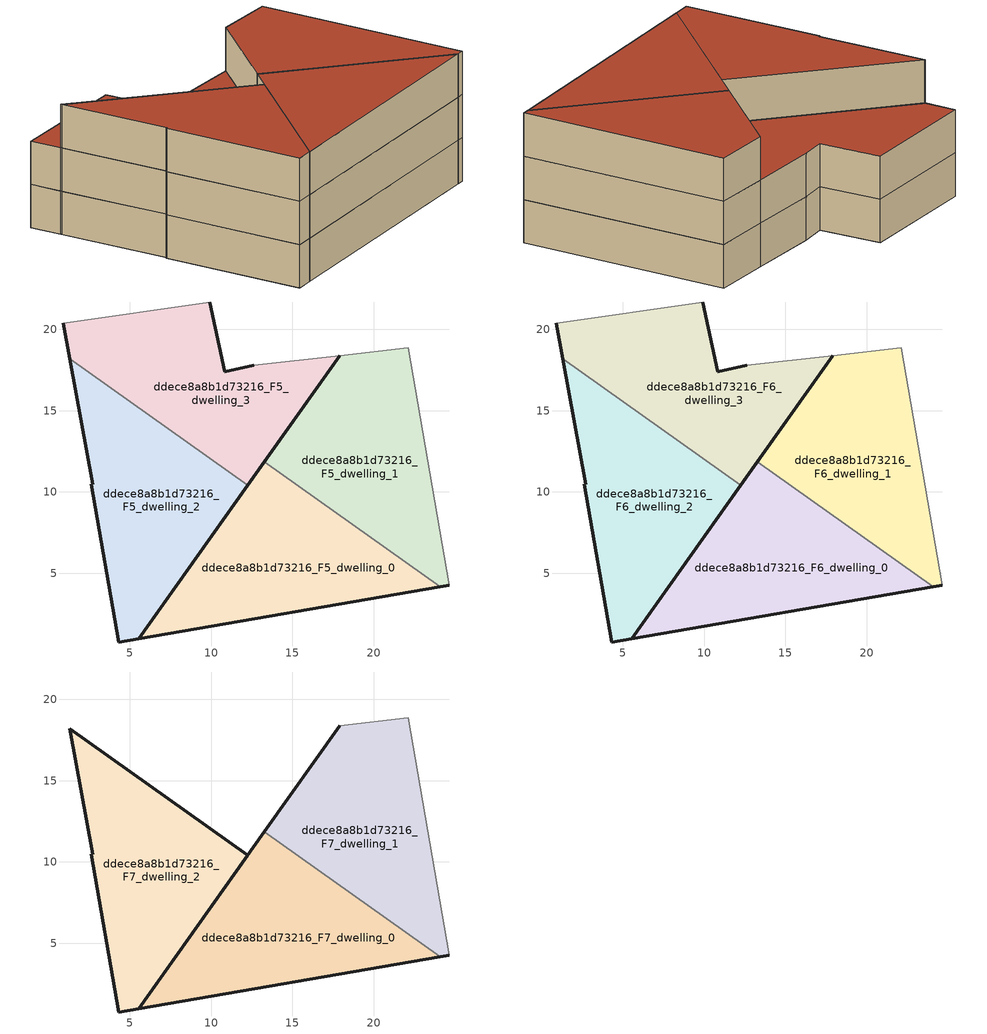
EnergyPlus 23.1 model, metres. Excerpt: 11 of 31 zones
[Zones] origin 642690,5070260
ddece8a8b1d73216_F5_dwelling_0
 floor to ddece8a8b1d73216_F4_dwelling_0 (EU_floor_Construction): 24.11,4.18 13.28,11.87 5.55,0.99 z15
 wall outside (EU_wall_Construction): 24.11,4.18 5.56,0.99 13.28,11.87 z15:18
 wall to ddece8a8b1d73216_F5_dwelling_1 (EU_wall_Construction): 13.28,11.87 24.11,4.18 z15:18
ddece8a8b1d73216_F5_dwelling_1
 floor to ddece8a8b1d73216_F4_dwelling_1 (EU_floor_Construction): 24.63,4.27 22.14,18.88 17.91,18.39 13.28,11.87 24.11,4.18 z15
 wall outside (EU_wall_Construction): 13.28,11.87 17.91,18.39 / 24.63,4.27 24.11,4.18 z15:18
 wall adiabatic (EU_wall_Construction): 17.91,18.39 22.14,18.88 24.63,4.27 z15:18
ddece8a8b1d73216_F5_dwelling_2
 floor to ddece8a8b1d73216_F4_dwelling_2 (EU_floor_Construction): 5.55,0.99 12.26,10.42 1.32,18.19 2.72,10.48 2.62,10.48 4.32,0.77 z15
 wall outside (EU_wall_Construction): 12.26,10.42 5.56,0.99 4.32,0.77 2.62,10.48 2.72,10.48 1.32,18.19 z15:18
 wall to ddece8a8b1d73216_F5_dwelling_3 (EU_wall_Construction): 1.32,18.19 12.26,10.43 z15:18
ddece8a8b1d73216_F5_dwelling_3
 floor to ddece8a8b1d73216_F4_dwelling_3 (EU_floor_Construction): 12.26,10.42 17.91,18.39 12.63,17.78 10.83,17.38 9.93,21.68 0.92,20.39 1.32,18.19 z15
 wall outside (EU_wall_Construction): 1.32,18.19 0.92,20.39 / 9.93,21.68 10.83,17.38 12.63,17.78 / 17.91,18.39 12.26,10.42 z15:18
 wall adiabatic (EU_wall_Construction): 0.92,20.39 9.93,21.68 / 12.63,17.78 17.91,18.39 z15:18
ddece8a8b1d73216_F6_dwelling_0
 floor to ddece8a8b1d73216_F5_dwelling_0 (EU_floor_Construction): 24.11,4.18 13.28,11.87 5.55,0.99 z18
 wall outside (EU_wall_Construction): 24.11,4.18 5.56,0.99 13.28,11.87 z18:21
 wall to ddece8a8b1d73216_F6_dwelling_1 (EU_wall_Construction): 13.28,11.87 24.11,4.18 z18:21
ddece8a8b1d73216_F6_dwelling_1
 floor to ddece8a8b1d73216_F5_dwelling_1 (EU_floor_Construction): 24.63,4.27 22.14,18.88 17.91,18.39 13.28,11.87 24.11,4.18 z18
 wall outside (EU_wall_Construction): 13.28,11.87 17.91,18.39 / 24.63,4.27 24.11,4.18 z18:21
 wall adiabatic (EU_wall_Construction): 17.91,18.39 22.14,18.88 24.63,4.27 z18:21
ddece8a8b1d73216_F6_dwelling_2
 floor to ddece8a8b1d73216_F5_dwelling_2 (EU_floor_Construction): 5.55,0.99 12.26,10.42 1.32,18.19 2.72,10.48 2.62,10.48 4.32,0.77 z18
 wall outside (EU_wall_Construction): 12.26,10.42 5.56,0.99 4.32,0.77 2.62,10.48 2.72,10.48 1.32,18.19 z18:21
 wall to ddece8a8b1d73216_F6_dwelling_3 (EU_wall_Construction): 1.32,18.19 12.26,10.43 z18:21
ddece8a8b1d73216_F6_dwelling_3
 floor to ddece8a8b1d73216_F5_dwelling_3 (EU_floor_Construction): 12.26,10.42 17.91,18.39 12.63,17.78 10.83,17.38 9.93,21.68 0.92,20.39 1.32,18.19 z18
 wall outside (EU_wall_Construction): 1.32,18.19 0.92,20.39 / 9.93,21.68 10.83,17.38 12.63,17.78 / 17.91,18.39 12.26,10.42 z18:21
 wall adiabatic (EU_wall_Construction): 0.92,20.39 9.93,21.68 / 12.63,17.78 17.91,18.39 z18:21
 roof outside (EU_roof_Construction): 17.91,18.39 12.26,10.42 1.32,18.19 0.92,20.39 9.93,21.68 10.83,17.38 12.63,17.78 z21
ddece8a8b1d73216_F7_dwelling_0
 floor to ddece8a8b1d73216_F6_dwelling_0 (EU_floor_Construction): 24.11,4.18 13.28,11.87 5.55,0.99 z21
 wall outside (EU_wall_Construction): 24.11,4.18 5.56,0.99 13.28,11.87 z21:24
 wall to ddece8a8b1d73216_F7_dwelling_1 (EU_wall_Construction): 13.28,11.87 24.11,4.18 z21:24
 roof outside (EU_roof_Construction): 24.11,4.18 5.56,0.99 13.28,11.87 z24
ddece8a8b1d73216_F7_dwelling_1
 floor to ddece8a8b1d73216_F6_dwelling_1 (EU_floor_Construction): 24.63,4.27 22.14,18.88 17.91,18.39 13.28,11.87 24.11,4.18 z21
 wall outside (EU_wall_Construction): 13.28,11.87 17.91,18.39 / 24.63,4.27 24.11,4.18 z21:24
 wall adiabatic (EU_wall_Construction): 17.91,18.39 22.14,18.88 24.63,4.27 z21:24
 roof outside (EU_roof_Construction): 22.14,18.88 24.63,4.27 24.11,4.18 13.28,11.87 17.91,18.39 z24
ddece8a8b1d73216_F7_dwelling_2
 floor to ddece8a8b1d73216_F6_dwelling_2 (EU_floor_Construction): 5.55,0.99 12.26,10.42 1.32,18.19 2.72,10.48 2.62,10.48 4.32,0.77 z21
 wall outside (EU_wall_Construction): 2.62,10.48 2.72,10.48 1.32,18.19 12.26,10.42 5.56,0.99 4.32,0.77 2.62,10.48 z21:24
 roof outside (EU_roof_Construction): 12.26,10.42 5.56,0.99 4.32,0.77 2.62,10.48 2.72,10.48 1.32,18.19 z24
[Building]
EU S2 Campaign: North Axis=0; Terrain=City; Solar Distribution=FullExterior
[Site:Location]
Lyon-Bron: Latitude=45.75; Longitude=5; Time Zone=1; Elevation=198
[SizingPeriod:WeatherFileDays]
AnnualSizingPeriod: Begin Month=1; Begin Day of Month=1; End Month=12; End Day of Month=31; Day of Week for Start Day=Monday; Use Weather File Daylight Saving Period=No; Use Weather File Rain and Snow Indicators=No
[MATERIAL]
EU_InternalMass_Material: Roughness=MediumRough; Thickness=0.1; Conductivity=1; Density=1800; Specific Heat=900; Thermal Absorptance=0.9; Solar Absorptance=0.7; Visible Absorptance=0.7
[MATERIAL:NOMASS] Roughness=MediumRough; Thermal Absorptance=0.9; Solar Absorptance=0.7; Visible Absorptance=0.7
Name | Thermal Resistance
EU_wall_NoMass | 2.13739
EU_roof_NoMass | 2.58516
EU_floor_NoMass | 2.09377
[CONSTRUCTION]
EU_wall_Construction: EU_wall_NoMass
EU_roof_Construction: EU_roof_NoMass
EU_floor_Construction: EU_floor_NoMass
EU_InternalMass_Construction: EU_InternalMass_Material
[ZONE] Type=1; Multiplier=1; Ceiling Height=autocalculate; Floor Area=autocalculate; Part of Total Floor Area=Yes
Name | Volume
ddece8a8b1d73216_F5_dwelling_0; ddece8a8b1d73216_F6_dwelling_0; ddece8a8b1d73216_F7_dwelling_0 | 265.81
ddece8a8b1d73216_F5_dwelling_1; ddece8a8b1d73216_F6_dwelling_1; ddece8a8b1d73216_F7_dwelling_1 | 265.811
ddece8a8b1d73216_F5_dwelling_2; ddece8a8b1d73216_F6_dwelling_2; ddece8a8b1d73216_F7_dwelling_2 | 265.793
ddece8a8b1d73216_F5_dwelling_3; ddece8a8b1d73216_F6_dwelling_3 | 265.814
[INTERNALMASS] Construction=EU_InternalMass_Construction
Name | Zone or ZoneList | Surface Area
ddece8a8b1d73216_F5_dwelling_0_EU_InternalMass | ddece8a8b1d73216_F5_dwelling_0 | 88.603
ddece8a8b1d73216_F5_dwelling_1_EU_InternalMass | ddece8a8b1d73216_F5_dwelling_1 | 88.6034
ddece8a8b1d73216_F5_dwelling_2_EU_InternalMass | ddece8a8b1d73216_F5_dwelling_2 | 88.5973
ddece8a8b1d73216_F5_dwelling_3_EU_InternalMass | ddece8a8b1d73216_F5_dwelling_3 | 88.6043
ddece8a8b1d73216_F6_dwelling_0_EU_InternalMass | ddece8a8b1d73216_F6_dwelling_0 | 88.603
ddece8a8b1d73216_F6_dwelling_1_EU_InternalMass | ddece8a8b1d73216_F6_dwelling_1 | 88.6034
ddece8a8b1d73216_F6_dwelling_2_EU_InternalMass | ddece8a8b1d73216_F6_dwelling_2 | 88.5973
ddece8a8b1d73216_F6_dwelling_3_EU_InternalMass | ddece8a8b1d73216_F6_dwelling_3 | 88.6043
ddece8a8b1d73216_F7_dwelling_0_EU_InternalMass | ddece8a8b1d73216_F7_dwelling_0 | 118.136
ddece8a8b1d73216_F7_dwelling_1_EU_InternalMass | ddece8a8b1d73216_F7_dwelling_1 | 118.141
ddece8a8b1d73216_F7_dwelling_2_EU_InternalMass | ddece8a8b1d73216_F7_dwelling_2 | 118.142
[OTHEREQUIPMENT] Fuel Type=Electricity; Design Level Calculation Method=Watts/Area; Power per Zone Floor Area=1; Fraction Latent=0; Fraction Radiant=0; Fraction Lost=0; Carbon Dioxide Generation Rate=0; EndUse Subcategory=EU_Step8_InternalGains
Name | Zone or ZoneList or Space or SpaceList | Schedule
EU_Step8_InternalGain_ddece8a8b1d73216_F5_dwelling_0_f000 | ddece8a8b1d73216_F5_dwelling_0 | EU_Step8_GainSchedule_ddece8a8b1d73216_F5_dwelling_0_f000
EU_Step8_InternalGain_ddece8a8b1d73216_F5_dwelling_1_f000 | ddece8a8b1d73216_F5_dwelling_1 | EU_Step8_GainSchedule_ddece8a8b1d73216_F5_dwelling_1_f000
EU_Step8_InternalGain_ddece8a8b1d73216_F5_dwelling_2_f000 | ddece8a8b1d73216_F5_dwelling_2 | EU_Step8_GainSchedule_ddece8a8b1d73216_F5_dwelling_2_f000
EU_Step8_InternalGain_ddece8a8b1d73216_F5_dwelling_3_f000 | ddece8a8b1d73216_F5_dwelling_3 | EU_Step8_GainSchedule_ddece8a8b1d73216_F5_dwelling_3_f000
EU_Step8_InternalGain_ddece8a8b1d73216_F6_dwelling_0_f000 | ddece8a8b1d73216_F6_dwelling_0 | EU_Step8_GainSchedule_ddece8a8b1d73216_F6_dwelling_0_f000
EU_Step8_InternalGain_ddece8a8b1d73216_F6_dwelling_1_f000 | ddece8a8b1d73216_F6_dwelling_1 | EU_Step8_GainSchedule_ddece8a8b1d73216_F6_dwelling_1_f000
EU_Step8_InternalGain_ddece8a8b1d73216_F6_dwelling_2_f000 | ddece8a8b1d73216_F6_dwelling_2 | EU_Step8_GainSchedule_ddece8a8b1d73216_F6_dwelling_2_f000
EU_Step8_InternalGain_ddece8a8b1d73216_F6_dwelling_3_f000 | ddece8a8b1d73216_F6_dwelling_3 | EU_Step8_GainSchedule_ddece8a8b1d73216_F6_dwelling_3_f000
EU_Step8_InternalGain_ddece8a8b1d73216_F7_dwelling_0_f000 | ddece8a8b1d73216_F7_dwelling_0 | EU_Step8_GainSchedule_ddece8a8b1d73216_F7_dwelling_0_f000
EU_Step8_InternalGain_ddece8a8b1d73216_F7_dwelling_1_f000 | ddece8a8b1d73216_F7_dwelling_1 | EU_Step8_GainSchedule_ddece8a8b1d73216_F7_dwelling_1_f000
EU_Step8_InternalGain_ddece8a8b1d73216_F7_dwelling_2_f000 | ddece8a8b1d73216_F7_dwelling_2 | EU_Step8_GainSchedule_ddece8a8b1d73216_F7_dwelling_2_f000
[ZONEVENTILATION:DESIGNFLOWRATE] Schedule=EU_AlwaysOn; Design Flow Rate Calculation Method=AirChanges/Hour; Air Changes per Hour=0.487355; Ventilation Type=Natural; Fan Pressure Rise=0; Fan Total Efficiency=1; Constant Term Coefficient=1; Temperature Term Coefficient=0; Velocity Term Coefficient=0; Velocity Squared Term Coefficient=0; Minimum Indoor Temperature=-100; Maximum Indoor Temperature=100; Delta Temperature=-100; Minimum Outdoor Temperature=-100; Maximum Outdoor Temperature=100; Maximum Wind Speed=40
Name | Zone or ZoneList or Space or SpaceList
EU_ConstantAir_ddece8a8b1d73216_F5_dwelling_0 | ddece8a8b1d73216_F5_dwelling_0
EU_ConstantAir_ddece8a8b1d73216_F5_dwelling_1 | ddece8a8b1d73216_F5_dwelling_1
EU_ConstantAir_ddece8a8b1d73216_F5_dwelling_2 | ddece8a8b1d73216_F5_dwelling_2
EU_ConstantAir_ddece8a8b1d73216_F5_dwelling_3 | ddece8a8b1d73216_F5_dwelling_3
EU_ConstantAir_ddece8a8b1d73216_F6_dwelling_0 | ddece8a8b1d73216_F6_dwelling_0
EU_ConstantAir_ddece8a8b1d73216_F6_dwelling_1 | ddece8a8b1d73216_F6_dwelling_1
EU_ConstantAir_ddece8a8b1d73216_F6_dwelling_2 | ddece8a8b1d73216_F6_dwelling_2
EU_ConstantAir_ddece8a8b1d73216_F6_dwelling_3 | ddece8a8b1d73216_F6_dwelling_3
EU_ConstantAir_ddece8a8b1d73216_F7_dwelling_0 | ddece8a8b1d73216_F7_dwelling_0
EU_ConstantAir_ddece8a8b1d73216_F7_dwelling_1 | ddece8a8b1d73216_F7_dwelling_1
EU_ConstantAir_ddece8a8b1d73216_F7_dwelling_2 | ddece8a8b1d73216_F7_dwelling_2
[HVACTEMPLATE:THERMOSTAT] Constant Heating Setpoint=20; Constant Cooling Setpoint=50
EU_HeatOnly_ddece8a8b1d73216_F4_dwelling_1; EU_HeatOnly_ddece8a8b1d73216_F4_dwelling_2; EU_HeatOnly_ddece8a8b1d73216_F4_dwelling_3; EU_HeatOnly_ddece8a8b1d73216_F5_dwelling_0; EU_HeatOnly_ddece8a8b1d73216_F5_dwelling_1; EU_HeatOnly_ddece8a8b1d73216_F5_dwelling_2; EU_HeatOnly_ddece8a8b1d73216_F5_dwelling_3; EU_HeatOnly_ddece8a8b1d73216_F6_dwelling_0; EU_HeatOnly_ddece8a8b1d73216_F6_dwelling_1; EU_HeatOnly_ddece8a8b1d73216_F6_dwelling_2; EU_HeatOnly_ddece8a8b1d73216_F6_dwelling_3; EU_HeatOnly_ddece8a8b1d73216_F7_dwelling_0; EU_HeatOnly_ddece8a8b1d73216_F7_dwelling_1; EU_HeatOnly_ddece8a8b1d73216_F7_dwelling_2
[HVACTEMPLATE:ZONE:IDEALLOADSAIRSYSTEM] System Availability Schedule=EU_AlwaysOn; Maximum Heating Supply Air Temperature=50; Minimum Cooling Supply Air Temperature=13; Maximum Heating Supply Air Humidity Ratio=0.0156; Minimum Cooling Supply Air Humidity Ratio=0.0077; Heating Limit=NoLimit; Cooling Limit=NoLimit; Heating Availability Schedule=EU_AlwaysOn; Cooling Availability Schedule=EU_CoolingOff; Dehumidification Control Type=ConstantSensibleHeatRatio; Cooling Sensible Heat Ratio=0.7; Dehumidification Setpoint=60; Humidification Control Type=None; Humidification Setpoint=30; Outdoor Air Method=None; Outdoor Air Flow Rate per Person=0.00944; Outdoor Air Flow Rate per Zone Floor Area=0; Outdoor Air Flow Rate per Zone=0; Demand Controlled Ventilation Type=None; Outdoor Air Economizer Type=NoEconomizer; Heat Recovery Type=None; Sensible Heat Recovery Effectiveness=0.7; Latent Heat Recovery Effectiveness=0.65
Name | Template Thermostat
ddece8a8b1d73216_F5_dwelling_0 | EU_HeatOnly_ddece8a8b1d73216_F5_dwelling_0
ddece8a8b1d73216_F5_dwelling_1 | EU_HeatOnly_ddece8a8b1d73216_F5_dwelling_1
ddece8a8b1d73216_F5_dwelling_2 | EU_HeatOnly_ddece8a8b1d73216_F5_dwelling_2
ddece8a8b1d73216_F5_dwelling_3 | EU_HeatOnly_ddece8a8b1d73216_F5_dwelling_3
ddece8a8b1d73216_F6_dwelling_0 | EU_HeatOnly_ddece8a8b1d73216_F6_dwelling_0
ddece8a8b1d73216_F6_dwelling_1 | EU_HeatOnly_ddece8a8b1d73216_F6_dwelling_1
ddece8a8b1d73216_F6_dwelling_2 | EU_HeatOnly_ddece8a8b1d73216_F6_dwelling_2
ddece8a8b1d73216_F6_dwelling_3 | EU_HeatOnly_ddece8a8b1d73216_F6_dwelling_3
ddece8a8b1d73216_F7_dwelling_0 | EU_HeatOnly_ddece8a8b1d73216_F7_dwelling_0
ddece8a8b1d73216_F7_dwelling_1 | EU_HeatOnly_ddece8a8b1d73216_F7_dwelling_1
ddece8a8b1d73216_F7_dwelling_2 | EU_HeatOnly_ddece8a8b1d73216_F7_dwelling_2
[SIZING:ZONE] Zone Cooling Design Supply Air Temperature Input Method=SupplyAirTemperature; Zone Cooling Design Supply Air Temperature=13; Zone Heating Design Supply Air Temperature Input Method=SupplyAirTemperature; Zone Heating Design Supply Air Temperature=50; Zone Cooling Design Supply Air Humidity Ratio=0.008; Zone Heating Design Supply Air Humidity Ratio=0.008; Cooling Design Air Flow Method=DesignDay; Cooling Design Air Flow Rate=0; Cooling Minimum Air Flow per Zone Floor Area=0.000762; Cooling Minimum Air Flow=0; Cooling Minimum Air Flow Fraction=0.2; Heating Design Air Flow Method=DesignDay; Heating Design Air Flow Rate=0; Heating Maximum Air Flow per Zone Floor Area=0.002032; Heating Maximum Air Flow=0.141576; Heating Maximum Air Flow Fraction=0.3; Account for Dedicated Outdoor Air System=No; Dedicated Outdoor Air System Control Strategy=NeutralSupplyAir; Dedicated Outdoor Air Low Setpoint Temperature for Design=autosize; Dedicated Outdoor Air High Setpoint Temperature for Design=autosize; Zone Load Sizing Method=Sensible Load Only No Latent Load; Zone Latent Cooling Design Supply Air Humidity Ratio Input Method=HumidityRatioDifference; Zone Cooling Design Supply Air Humidity Ratio Difference=0.005; Zone Latent Heating Design Supply Air Humidity Ratio Input Method=HumidityRatioDifference; Zone Humidification Design Supply Air Humidity Ratio Difference=0.005
ddece8a8b1d73216_F5_dwelling_0; ddece8a8b1d73216_F5_dwelling_1; ddece8a8b1d73216_F5_dwelling_2; ddece8a8b1d73216_F5_dwelling_3; ddece8a8b1d73216_F6_dwelling_0; ddece8a8b1d73216_F6_dwelling_1; ddece8a8b1d73216_F6_dwelling_2; ddece8a8b1d73216_F6_dwelling_3; ddece8a8b1d73216_F7_dwelling_0; ddece8a8b1d73216_F7_dwelling_1; ddece8a8b1d73216_F7_dwelling_2
[SCHEDULE:CONSTANT]
Name | Hourly Value
EU_AlwaysOn | 1
EU_CoolingOff | 0
[SCHEDULE:FILE] Column Number=1; Rows to Skip at Top=0; Number of Hours of Data=8760; Column Separator=Comma; Interpolate to Timestep=No; Minutes per Item=60; Adjust Schedule for Daylight Savings=Yes
Name | File
EU_Step8_GainSchedule_ddece8a8b1d73216_F5_dwelling_0_f000 | ../../schedules/ddece8a8b1d73216/ddece8a8b1d73216_F5_dwelling_0_f000_gain.csv
EU_Step8_GainSchedule_ddece8a8b1d73216_F5_dwelling_1_f000 | ../../schedules/ddece8a8b1d73216/ddece8a8b1d73216_F5_dwelling_1_f000_gain.csv
EU_Step8_GainSchedule_ddece8a8b1d73216_F5_dwelling_2_f000 | ../../schedules/ddece8a8b1d73216/ddece8a8b1d73216_F5_dwelling_2_f000_gain.csv
EU_Step8_GainSchedule_ddece8a8b1d73216_F5_dwelling_3_f000 | ../../schedules/ddece8a8b1d73216/ddece8a8b1d73216_F5_dwelling_3_f000_gain.csv
EU_Step8_GainSchedule_ddece8a8b1d73216_F6_dwelling_0_f000 | ../../schedules/ddece8a8b1d73216/ddece8a8b1d73216_F6_dwelling_0_f000_gain.csv
EU_Step8_GainSchedule_ddece8a8b1d73216_F6_dwelling_1_f000 | ../../schedules/ddece8a8b1d73216/ddece8a8b1d73216_F6_dwelling_1_f000_gain.csv
EU_Step8_GainSchedule_ddece8a8b1d73216_F6_dwelling_2_f000 | ../../schedules/ddece8a8b1d73216/ddece8a8b1d73216_F6_dwelling_2_f000_gain.csv
EU_Step8_GainSchedule_ddece8a8b1d73216_F6_dwelling_3_f000 | ../../schedules/ddece8a8b1d73216/ddece8a8b1d73216_F6_dwelling_3_f000_gain.csv
EU_Step8_GainSchedule_ddece8a8b1d73216_F7_dwelling_0_f000 | ../../schedules/ddece8a8b1d73216/ddece8a8b1d73216_F7_dwelling_0_f000_gain.csv
EU_Step8_GainSchedule_ddece8a8b1d73216_F7_dwelling_1_f000 | ../../schedules/ddece8a8b1d73216/ddece8a8b1d73216_F7_dwelling_1_f000_gain.csv
EU_Step8_GainSchedule_ddece8a8b1d73216_F7_dwelling_2_f000 | ../../schedules/ddece8a8b1d73216/ddece8a8b1d73216_F7_dwelling_2_f000_gain.csv
